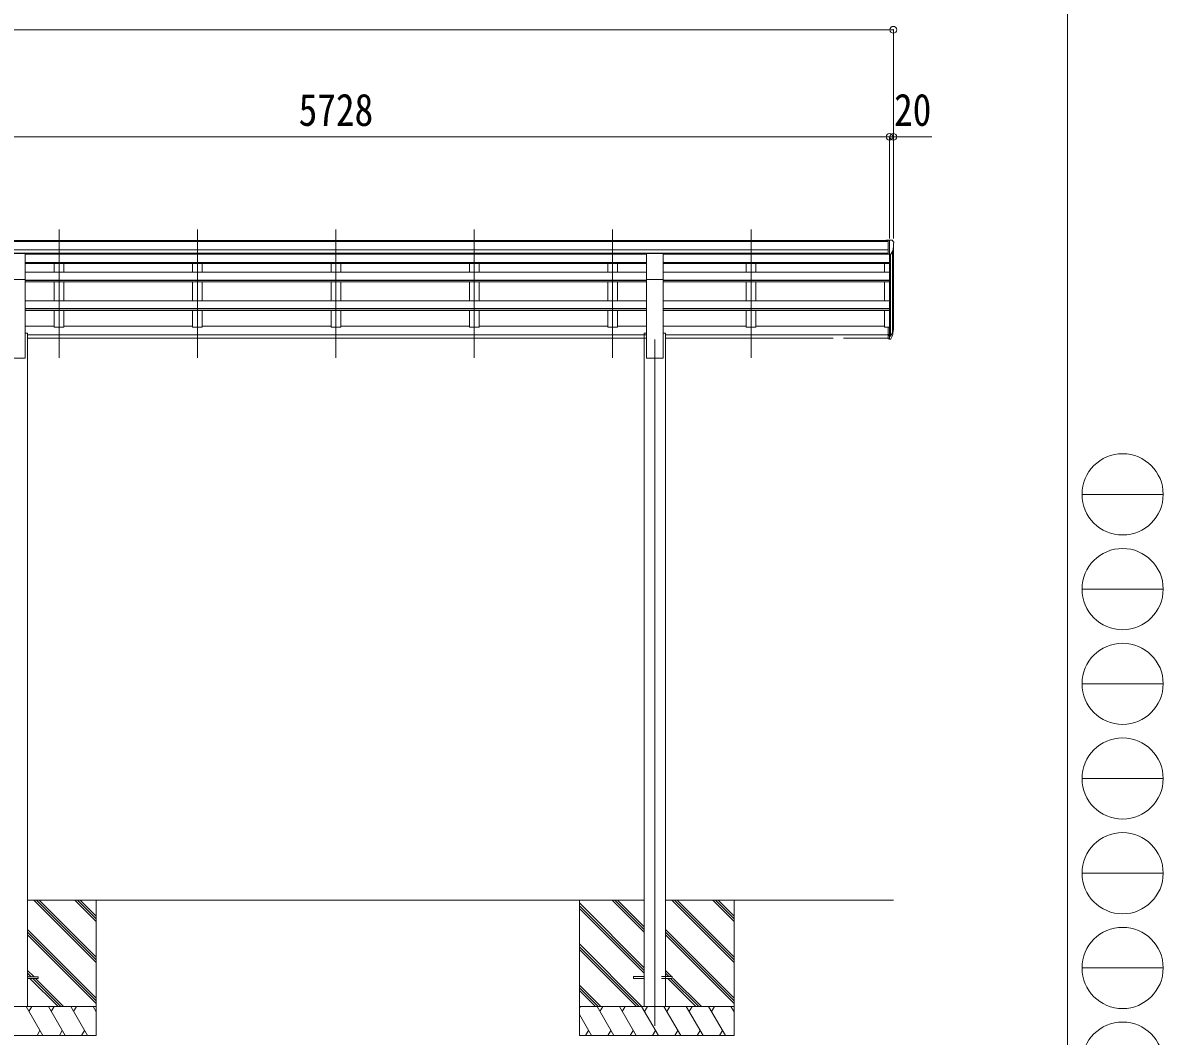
# Model space of a CAD drawing. Units: millimetres at full size. Extents: x -9783 to 9892, y -6828 to 6752.
# Drawn here: x 3992 to 9892, y -4066 to 1176 of the extents above; entities that cross this region are included whole.
import ezdxf
from ezdxf.enums import TextEntityAlignment as Align

# ---------------------------------------------------------------- set-up
doc = ezdxf.new("R2010")
doc.units = ezdxf.units.MM
doc.header["$LTSCALE"] = 35
doc.header["$PDMODE"] = 32
doc.header["$PDSIZE"] = 35
for name, color, linetype, lineweight in [('0-0_0', 7, 'Continuous', 9), ('0-1_本体', 4, 'Continuous', 9), ('0-2_部品', 7, 'Continuous', 9), ('0-8_PARTS2', 2, 'Continuous', 9), ('0-A_寸法', 6, 'Continuous', 9), ('F-0_240', 7, 'Continuous', 9)]:
    doc.layers.add(name, color=color, linetype=linetype, lineweight=lineweight)
doc.styles.add('ＭＳ ゴシック', font='')
doc.styles.get('ＭＳ ゴシック').set_extended_font_data('MS Gothic')

msp = doc.modelspace()

# ---------------------------------------------------------------- linework, layer by layer
at = {"layer": '0-0_0'}
for p, q in [((7206.76, -3362.3), (4016.76, -3362.3)), ((4371.56, -3684.76), (4049.1, -3362.3)), ((4371.56, -3670.62), (4063.24, -3362.3)), ((4371.56, -3656.48), (4077.38, -3362.3)), ((4371.56, -3472.63), (4261.23, -3362.3)), ((4371.56, -3458.49), (4275.38, -3362.3)), ((4371.56, -3444.35), (4289.52, -3362.3)), ((4371.56, -3362.3), (4371.56, -4062.3)), ((6871.56, -3362.3), (6871.56, -4062.3)), ((7206.76, -3528.33), (7040.73, -3362.3)), ((7206.76, -3514.19), (7054.88, -3362.3)), ((7206.76, -3500.05), (7069.02, -3362.3)), ((8495.76, -3362.3), (7316.76, -3362.3)), ((7671.56, -3684.76), (7349.1, -3362.3)), ((7671.56, -3670.62), (7363.24, -3362.3)), ((7671.56, -3656.48), (7377.38, -3362.3)), ((7671.56, -3472.63), (7561.23, -3362.3)), ((7671.56, -3458.49), (7575.38, -3362.3)), ((7671.56, -3444.35), (7589.52, -3362.3)), ((7671.56, -3362.3), (7671.56, -4062.3)), ((7206.76, -3712.18), (6871.56, -3376.98)), ((7206.76, -3726.32), (6871.56, -3391.12)), ((7206.76, -3740.46), (6871.56, -3405.26)), ((4371.56, -3868.61), (4016.76, -3513.81)), ((4371.56, -3882.75), (4016.76, -3527.95)), ((7671.56, -3868.61), (7316.76, -3513.81)), ((7671.56, -3882.75), (7316.76, -3527.95)), ((4371.56, -3896.89), (4016.76, -3542.09)), ((7194.76, -3912.3), (6871.56, -3589.11)), ((7671.56, -3896.89), (7316.76, -3542.09)), ((7180.61, -3912.3), (6871.56, -3603.25)), ((7166.47, -3912.3), (6871.56, -3617.39)), ((4048.62, -3757.8), (4016.76, -3725.94)), ((4034.48, -3757.8), (4016.76, -3740.08)), ((4020.34, -3757.8), (4016.76, -3754.23)), ((4174.84, -3912.3), (4029.34, -3766.8)), ((4188.98, -3912.3), (4043.48, -3766.8)), ((4203.12, -3912.3), (4057.62, -3766.8)), ((7348.62, -3757.8), (7316.76, -3725.94)), ((7334.48, -3757.8), (7316.76, -3740.08)), ((7320.34, -3757.8), (7316.76, -3754.23)), ((7474.84, -3912.3), (7329.34, -3766.8)), ((7488.98, -3912.3), (7343.48, -3766.8)), ((7503.12, -3912.3), (7357.62, -3766.8)), ((6982.62, -3912.3), (6871.56, -3801.24)), ((6968.48, -3912.3), (6871.56, -3815.38)), ((6954.34, -3912.3), (6871.56, -3829.53)), ((3571.56, -3912.3), (4371.56, -3912.3)), ((4095.88, -4062.3), (4009.28, -3912.3)), ((4024.28, -3938.28), (4039.28, -3912.3)), ((4211.35, -4062.3), (4124.75, -3912.3)), ((4139.75, -3938.28), (4154.75, -3912.3)), ((4326.82, -4062.3), (4240.22, -3912.3)), ((4255.22, -3938.28), (4270.22, -3912.3)), ((4371.56, -3939.8), (4355.69, -3912.3)), ((6871.56, -3912.3), (7671.56, -3912.3)), ((6877.4, -3912.3), (6871.56, -3922.4)), ((7049.47, -4062.3), (6962.86, -3912.3)), ((6992.87, -3912.3), (6977.87, -3938.28)), ((7164.94, -4062.3), (7078.33, -3912.3)), ((7093.34, -3938.28), (7108.34, -3912.3)), ((7280.41, -4062.3), (7193.81, -3912.3)), ((7208.81, -3938.28), (7223.81, -3912.3)), ((7395.88, -4062.3), (7309.28, -3912.3)), ((7324.28, -3938.28), (7339.28, -3912.3)), ((7511.35, -4062.3), (7424.75, -3912.3)), ((7439.75, -3938.28), (7454.75, -3912.3)), ((7626.82, -4062.3), (7540.22, -3912.3)), ((7555.22, -3938.28), (7570.22, -3912.3)), ((7671.56, -3939.8), (7655.69, -3912.3)), ((6934, -4062.3), (6871.56, -3954.16)), ((4371.56, -4062.3), (3571.56, -4062.3)), ((4080.88, -4036.32), (4065.88, -4062.3)), ((4196.35, -4036.32), (4181.35, -4062.3)), ((4311.82, -4036.32), (4296.82, -4062.3)), ((7671.56, -4062.3), (6871.56, -4062.3)), ((6919, -4036.32), (6904, -4062.3)), ((7034.47, -4036.32), (7019.47, -4062.3)), ((7149.94, -4036.32), (7134.94, -4062.3)), ((7265.41, -4036.32), (7250.41, -4062.3)), ((7380.88, -4036.32), (7365.88, -4062.3)), ((7496.35, -4036.32), (7481.35, -4062.3)), ((7611.82, -4036.32), (7596.82, -4062.3))]:
    msp.add_line(p, q, dxfattribs=at)
at = {"layer": '0-1_本体'}
for p, q in [((8469.26, 1.81), (2754.26, 1.8)), ((8469.26, 50.68), (2764.26, 50.68)), ((8469.26, 45.32), (2764.26, 45.32)), ((8495.76, -399.59), (8495.76, 13.93)), ((8469.26, -15.87), (2754.26, -15.87)), ((7219.26, -18.24), (4004.26, -18.24)), ((7219.26, -21.2), (4004.26, -21.2)), ((4154.76, -18.24), (4154.76, -21.2)), ((4204.76, -18.24), (4204.76, -21.2)), ((4870.76, -18.24), (4870.76, -21.2)), ((4920.76, -18.24), (4920.76, -21.2)), ((5586.76, -18.24), (5586.76, -21.2)), ((5636.76, -18.24), (5636.76, -21.2)), ((6302.76, -18.24), (6302.76, -21.2)), ((6352.76, -18.24), (6352.76, -21.2)), ((7018.76, -18.24), (7018.76, -21.2)), ((7068.76, -18.24), (7068.76, -21.2)), ((7304.26, -18.24), (8469.26, -18.24)), ((8475.76, -21.2), (7304.26, -21.2)), ((7734.76, -18.24), (7734.76, -21.2)), ((7784.76, -18.24), (7784.76, -21.2)), ((8475.76, -19.7), (8475.76, -397.42)), ((8481.76, -20.23), (8481.76, -441.85)), ((8491.48, -4.87), (8491.48, -423.85)), ((7219.26, -63.15), (4004.26, -63.15)), ((7219.26, -64.85), (4004.26, -64.85)), ((7219.26, -68.63), (4004.26, -68.63)), ((7219.26, -114.06), (4004.26, -114.06)), ((4154.76, -68.63), (4154.76, -114.06)), ((4204.76, -68.63), (4204.76, -114.06)), ((4870.76, -68.63), (4870.76, -114.06)), ((4920.76, -68.63), (4920.76, -114.06)), ((5586.76, -68.63), (5586.76, -114.06)), ((5636.76, -68.63), (5636.76, -114.06)), ((6302.76, -68.63), (6302.76, -114.06)), ((6352.76, -68.63), (6352.76, -114.06)), ((7018.76, -68.63), (7018.76, -114.06)), ((7068.76, -68.63), (7068.76, -114.06)), ((8475.76, -63.15), (7304.26, -63.15)), ((8475.76, -64.85), (7304.26, -64.85)), ((8475.76, -68.63), (7304.26, -68.63)), ((8475.76, -114.06), (7304.26, -114.06)), ((7734.76, -68.63), (7734.76, -114.06)), ((7784.76, -68.63), (7784.76, -114.06)), ((8450.76, -114.06), (8450.76, -68.63)), ((4004.26, -558.85), (4004.26, -151.9)), ((7219.26, -154.64), (4004.26, -154.64)), ((7219.26, -156.33), (4004.26, -156.33)), ((7219.26, -163.19), (4004.26, -163.19)), ((4154.76, -163.19), (4154.76, -262.3)), ((4204.76, -163.19), (4204.76, -262.3)), ((4870.76, -163.19), (4870.76, -262.3)), ((4920.76, -163.19), (4920.76, -262.3)), ((5586.76, -163.19), (5586.76, -262.3)), ((5636.76, -163.19), (5636.76, -262.3)), ((6302.76, -163.19), (6302.76, -262.3)), ((6352.76, -163.19), (6352.76, -262.3)), ((7018.76, -163.19), (7018.76, -262.3)), ((7068.76, -163.19), (7068.76, -262.3)), ((7219.26, -558.85), (7219.26, -151.9)), ((7304.26, -558.85), (7304.26, -151.9)), ((8475.76, -154.64), (7304.26, -154.64)), ((8475.76, -156.33), (7304.26, -156.33)), ((8475.76, -163.19), (7304.26, -163.19)), ((7734.76, -163.19), (7734.76, -262.3)), ((7784.76, -163.19), (7784.76, -262.3)), ((8450.76, -262.3), (8450.76, -163.19)), ((7219.26, -262.3), (4004.26, -262.3)), ((8475.76, -262.3), (7304.26, -262.3)), ((7219.26, -301.44), (4004.26, -301.44)), ((7219.26, -303.11), (4004.26, -303.11)), ((7219.26, -312.75), (4004.26, -312.75)), ((4204.76, -312.75), (4204.76, -398.24)), ((4920.76, -312.75), (4920.76, -398.24)), ((5636.76, -312.75), (5636.76, -398.24)), ((6352.76, -312.75), (6352.76, -398.24)), ((7068.76, -312.75), (7068.76, -398.24)), ((8475.76, -301.44), (7304.26, -301.44)), ((8475.76, -303.11), (7304.26, -303.11)), ((8475.76, -312.75), (7304.26, -312.75)), ((7784.76, -312.75), (7784.76, -398.24)), ((8450.76, -398.24), (8450.76, -312.75)), ((4154.76, -393.03), (4004.26, -393.03)), ((4870.76, -393.03), (4204.76, -393.03)), ((5586.76, -393.03), (4920.76, -393.03)), ((6302.76, -393.03), (5636.76, -393.03)), ((7018.76, -393.03), (6352.76, -393.03)), ((7219.26, -393.03), (7068.76, -393.03)), ((7734.76, -393.03), (7304.26, -393.03)), ((8450.76, -393.03), (7784.76, -393.03)), ((8469.26, -398.24), (8450.76, -398.24)), ((4016.76, -428.85), (4004.26, -428.85)), ((4016.76, -428.85), (4016.76, -3908.85)), ((7219.26, -437.34), (4016.76, -437.34)), ((7219.26, -438.72), (4016.76, -438.72)), ((7219.26, -455.89), (4016.76, -455.89)), ((7219.26, -428.85), (7206.76, -428.85)), ((7206.76, -428.85), (7206.76, -3908.85)), ((7316.76, -428.85), (7304.26, -428.85)), ((7316.76, -428.85), (7316.76, -3908.85)), ((8469.26, -437.34), (7316.76, -437.34)), ((8469.26, -438.72), (7316.76, -438.72)), ((8183.76, -455.89), (7316.76, -455.89)), ((8469.26, -455.89), (8237.76, -455.89)), ((4004.26, -558.85), (3919.26, -558.85)), ((7304.26, -558.85), (7219.26, -558.85))]:
    msp.add_line(p, q, dxfattribs=at)
for points in [[(4154.76, -312.75), (4154.76, -398.24), (4204.76, -398.24)], [(4870.76, -312.75), (4870.76, -398.24), (4920.76, -398.24)], [(5586.76, -312.75), (5586.76, -398.24), (5636.76, -398.24)], [(6302.76, -312.75), (6302.76, -398.24), (6352.76, -398.24)], [(7018.76, -312.75), (7018.76, -398.24), (7068.76, -398.24)], [(7734.76, -312.75), (7734.76, -398.24), (7784.76, -398.24)]]:
    msp.add_lwpolyline(points, dxfattribs=at)
at = {"layer": '0-2_部品'}
for p, q in [((8469.26, 51.29), (8459.26, 51.2)), ((8459.26, 49.69), (8459.26, 51.2)), ((8469.26, -20.69), (8469.26, 51.29)), ((8487.76, 51.29), (8469.26, 51.29)), ((8475.76, -21.69), (8475.76, 51.29)), ((8487.76, 51.29), (8490.1, 51.15)), ((8490.85, 50.72), (8494.92, 44.92)), ((8497.76, 41.92), (8497.76, 41.29)), ((3919.26, -17.74), (4004.26, -17.74)), ((4004.26, -151.9), (4004.26, -17.74)), ((7219.26, -17.74), (7304.26, -17.74)), ((7219.26, -151.9), (7219.26, -17.74)), ((7304.26, -151.9), (7304.26, -17.74)), ((8469.26, -20.69), (8475.76, -20.69)), ((8475.76, -21.69), (8480.97, -21.37)), ((8483.39, -19.88), (8492.66, -3.81)), ((3919.26, -151.9), (4004.26, -151.9)), ((7219.26, -151.9), (7304.26, -151.9)), ((8469.26, -398.01), (8469.26, -459.08)), ((8469.26, -398.01), (8475.76, -398.01)), ((8475.76, -398.01), (8475.76, -459.9)), ((8469.26, -436.33), (8475.76, -436.33)), ((8469.26, -441.73), (8475.76, -441.73)), ((8469.26, -459.08), (8475.76, -459.08)), ((8475.76, -442.73), (8480.9, -442.73)), ((8475.76, -444.73), (8480.61, -444.73)), ((8475.76, -459.9), (8480.61, -459.9)), ((8482.2, -441.98), (8491.95, -423.56)), ((8493.37, -424.06), (8483.21, -443.23)), ((8490.79, -440.91), (8483.21, -458.4))]:
    msp.add_line(p, q, dxfattribs=at)
at = {"layer": '0-2_部品', "color": 4}
for p, q in [((4071.56, -3758.81), (4016.76, -3758.81)), ((7151.96, -3757.8), (7151.96, -3766.8)), ((7206.76, -3757.8), (7151.96, -3757.8)), ((7206.76, -3766.8), (7151.96, -3766.8)), ((7351.56, -3757.8), (7296.76, -3757.8))]:
    msp.add_line(p, q, dxfattribs=at)
for points in [[(4071.56, -3758.81), (4071.56, -3767.81), (4016.76, -3767.81)], [(7351.56, -3757.8), (7351.56, -3766.8), (7296.76, -3766.8)]]:
    msp.add_lwpolyline(points, dxfattribs=at)
at = {"layer": '0-2_部品'}
for centre, radius, start, end in [((8490.04, 50.15), 1, 35, 86.5), ((8295.76, 41.29), 202, 347.09739, 0), ((8494.76, 41.92), 3, 0, 87), ((8480.79, -18.38), 3, 273.5, 330), ((8362.55, -404.83), 133.22, 344.28698, 356.72013), ((8407.82, -397.61), 88.05, 342.78929, 2.77608), ((8407.1, -401.89), 89.07, 345.58812, 5.50424), ((8480.61, -441.73), 3, 270, 330), ((8480.61, -456.9), 3, 270, 330), ((8480.9, -441.23), 1.5, 270, 330)]:
    msp.add_arc(centre, radius, start, end, dxfattribs=at)
at = {"layer": '0-8_PARTS2'}
for p, q in [((4179.76, -556.09), (4179.76, 106.43)), ((4895.76, -556.09), (4895.76, 106.43)), ((5611.76, -556.09), (5611.76, 106.43)), ((6327.76, -556.09), (6327.76, 106.43)), ((7043.76, -556.09), (7043.76, 106.43)), ((7759.76, -556.09), (7759.76, 106.43)), ((7261.76, -462.3), (7261.76, -4012.3))]:
    msp.add_line(p, q, dxfattribs=at)
at = {"layer": '0-A_寸法'}
for p, q in [((-3000.24, 1140.25), (8495.76, 1140.25)), ((8495.76, 1140.25), (8495.76, 59.8)), ((2747.76, 586.06), (8475.76, 586.06)), ((8475.76, 586.06), (8475.76, 59.8)), ((8475.76, 586.06), (8495.76, 586.06)), ((8495.76, 586.06), (8495.76, 59.8)), ((8495.76, 586.06), (8695.76, 586.06))]:
    msp.add_line(p, q, dxfattribs=at)
for p in [(8495.76, 1140.25), (8475.76, 586.06), (8495.76, 586.06)]:
    msp.add_point(p, dxfattribs=at)
at = {"layer": 'F-0_240', "color": 5}
msp.add_line((9396.97, 6751.9), (9396.97, -6828.1), dxfattribs=at)
at = {"layer": 'F-0_240', "color": 4}
for p, q in [((9471.77, -1263.1), (9891.77, -1263.1)), ((9471.77, -1753.1), (9891.77, -1753.1)), ((9471.77, -2243.1), (9891.77, -2243.1)), ((9471.77, -2733.1), (9891.77, -2733.1)), ((9471.77, -3223.1), (9891.77, -3223.1)), ((9471.77, -3713.1), (9891.77, -3713.1))]:
    msp.add_line(p, q, dxfattribs=at)
for centre in [(9681.77, -1263.1), (9681.77, -1753.1), (9681.77, -2243.1), (9681.77, -2733.1), (9681.77, -3223.1), (9681.77, -3713.1), (9681.77, -4203.1)]:
    msp.add_circle(centre, 210, dxfattribs=at)

# ---------------------------------------------------------------- texts
at = {"layer": '0-A_寸法', "color": 7, "style": 'ＭＳ ゴシック', "width": 0.85}
for s, p in [('5728', (5419.26, 593.06)), ('20', (8499.51, 593.06))]:
    msp.add_text(s, height=166.8, dxfattribs=at).set_placement(p, align=Align.BOTTOM_LEFT)

doc.saveas('drawing.dxf')
